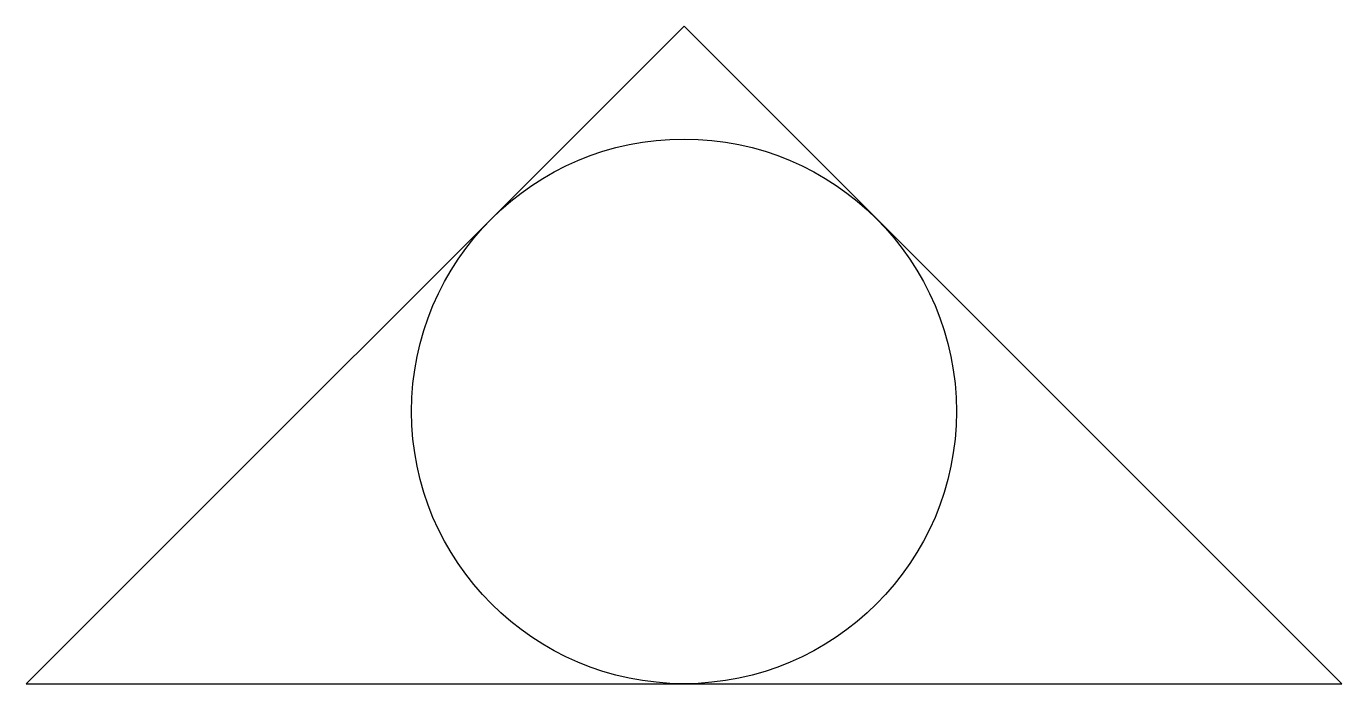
# Model space of a CAD drawing. Header units: millimetres. Extents: x -1207 to 1207, y -500 to 707.
import ezdxf

# ---------------------------------------------------------------- set-up
doc = ezdxf.new("R2010")
doc.units = ezdxf.units.MM

msp = doc.modelspace()

# ---------------------------------------------------------------- linework, layer by layer
at = {"ltscale": 100}
for p, q in [((0, 707.1), (-1207.1, -500)), ((1207.1, -500), (0, 707.1)), ((-1207.1, -500), (1207.1, -500))]:
    msp.add_line(p, q, dxfattribs=at)
msp.add_circle((0, 0), 500, dxfattribs=at)

doc.saveas('drawing.dxf')
